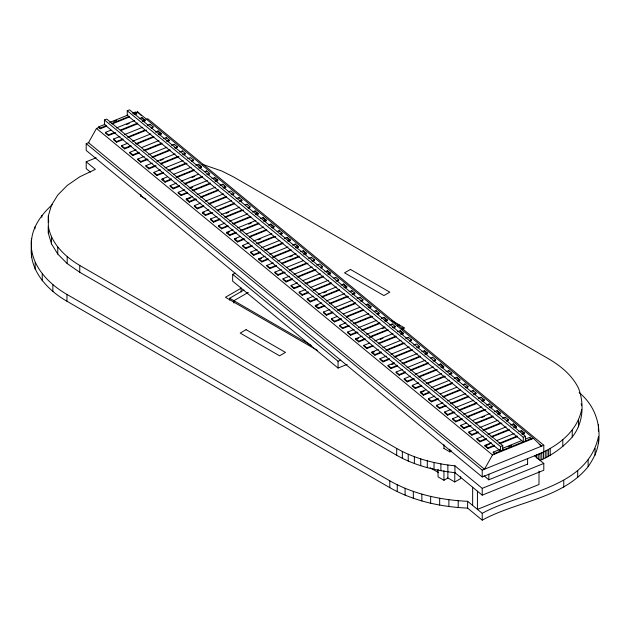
<?xml version="1.0" encoding="UTF-8"?>
<svg xmlns="http://www.w3.org/2000/svg" width="630" height="630" viewBox="0 0 630 630"><rect width="100%" height="100%" fill="white"/><g stroke="black" fill="none" stroke-linecap="round" stroke-linejoin="round"><path stroke-width="0.94" d="M581.655 409.453C576.97 432.841 555.668 447.639 534.626 455.876L543.8 463.436L543.8 470.256L482.226 495.148L454.939 472.658C434.692 470.563 414.485 465.389 396.695 455.262L79.75 272.27L67.189 263.592L57.763 254.032L51.487 243.849L48.345 233.289L48.345 215.783L51.487 205.223L57.763 195.04L67.189 185.48L79.75 176.802L95.374 169.368L86.2 161.8L96.162 157.776M403.586 329.277L403.586 327.395L401.893 328.372M31.5 238.731C28.531 263.104 47.25 283.154 66.953 294.438L389.805 480.832C413.453 494.219 440.677 500.055 467.633 501.307L482.226 513.332C520.758 491.943 587.089 488.904 598.5 436.519C599.445 447.528 594.216 457.821 588.136 466.641C562.157 498.755 516.553 501.299 482.226 520.152L467.633 508.119C440.677 506.874 413.453 501.039 389.805 487.651L66.953 301.258C47.25 289.973 28.531 269.923 31.5 245.55C30.437 229.336 40.745 215.003 52.298 204.671M48.864 220.846L48.345 222.603L48.345 215.783M540.028 453.608L540.028 460.428C552.305 455.088 563.417 447.103 572.237 437.015C583.175 423.415 584.569 404.184 578.513 388.214C572.457 375.874 561.81 366.825 550.25 359.785L233.305 176.802L221.768 171.013L202.702 164.406M99.201 127.331L96.469 128.441L88.483 142.695L484.502 469.224L492.487 454.97L533.531 438.378L541.516 446.174L539.241 444.3M241.18 288.186L225.43 297.273L317.276 350.304M229.635 300.132L229.627 298.258L244.007 289.957M233.887 303.093L233.887 300.715L248.259 292.414M397.64 325.915L399.333 324.938M402.082 329.395L404.57 327.962L391.813 320.599M451.521 450.883L449.851 451.852L443.945 448.442M438.039 469.192L438.039 476.855L443.945 480.265L447.883 477.989L447.867 464.995C430.046 462.452 412.398 457.396 396.695 448.442L79.75 265.45C65.166 256.741 51.432 243.912 48.345 226.469L48.345 233.289M447.387 477.705L454.773 481.966L460.68 478.556L460.68 476.642M104.446 119.984L500.464 446.52L500.464 451.064L104.446 124.535L104.446 119.984L106.73 119.062L502.748 445.599L502.748 450.143M127.252 110.77L523.27 437.299L523.27 441.843L127.252 115.314L127.252 110.77L129.536 109.848L525.554 436.377L525.554 440.921M106.651 126.189L100.264 128.772L98.745 127.52L98.745 126.835L105.131 124.26M109.691 122.409L127.937 115.038M132.497 113.195L135.237 112.085L136.749 113.337L136.749 114.022L134.93 114.754M113.802 121.432L116.534 120.33M134.781 112.951L137.513 111.849L533.531 438.378M98.745 126.835L100.264 128.087L106.651 125.504M111.211 123.661L129.457 116.29M134.017 114.439L136.749 113.337M112.124 123.976L129.457 116.967M115.802 132.615L108.502 135.56L105.47 133.064L105.47 132.379L110.943 130.166M116.416 127.953L134.662 120.582M139.222 118.739L141.955 117.629L144.994 120.133L144.994 120.81L143.168 121.551M126.449 124.582L129.189 123.472M145.971 119.456L147.774 118.723L543.8 445.252L543.8 452.072L482.226 476.965L86.2 150.436L86.2 143.616L88.917 142.514M105.47 132.379L108.502 134.883L113.975 132.67M120.361 130.087L137.694 123.078M142.254 121.236L144.994 120.133M120.361 130.772L137.694 123.763M122.968 139.647L116.581 142.222L113.55 139.726L113.55 139.041L119.936 136.458M124.496 134.615L142.742 127.244M147.302 125.401L150.035 124.291L153.074 126.795L153.074 127.473L151.247 128.213M113.55 139.041L116.581 141.545L122.968 138.962M127.528 137.119L144.861 130.111M151.247 127.528L153.074 126.795M128.441 137.435L146.688 130.056M131.048 146.31L124.661 148.885L121.629 146.388L121.629 145.703L128.016 143.12M132.576 141.278L150.822 133.906M155.382 132.064L158.114 130.953L161.154 133.458L161.154 134.135L159.327 134.875M121.629 145.703L124.661 148.207L131.048 145.624M135.607 143.782L153.854 136.403M158.413 134.56L161.154 133.458M136.521 144.097L153.854 137.088M139.128 152.972L132.741 155.547L129.709 153.051L129.709 152.365L136.096 149.782M141.569 147.57L158.902 140.569M163.461 138.726L166.202 137.616L169.234 140.12L169.234 140.797L167.407 141.537M129.709 152.365L132.741 154.87L139.128 152.287M143.687 150.444L161.934 143.065M166.493 141.222L169.234 140.12M144.601 150.759L161.934 143.75M148.121 159.264L140.821 162.209L137.789 159.713L137.789 159.028L144.175 156.445M148.735 154.602L166.981 147.231M171.541 145.388L174.282 144.278L177.314 146.782L177.314 147.459L175.487 148.2M137.789 159.028L140.821 161.532L147.207 158.949M151.767 157.106L170.013 149.727M174.573 147.885L177.314 146.782M152.68 157.421L170.013 150.412M156.201 165.926L148.9 168.871L145.869 166.375L145.869 165.69L152.255 163.107M156.815 161.264L175.061 153.893M179.621 152.05L182.361 150.94L185.393 153.444L185.393 154.122L183.566 154.862M160.469 160.477L163.202 159.366M145.869 165.69L148.9 168.194L155.287 165.611M160.76 163.398L178.093 156.39M182.653 154.547L185.393 153.444M160.76 164.084L179.007 156.705M163.367 172.959L156.98 175.534L153.948 173.037L153.948 172.352L160.335 169.769M164.895 167.927L183.141 160.555M187.701 158.713L190.441 157.602L193.473 160.107L193.473 160.784L191.646 161.524M153.948 172.352L156.98 174.856L163.367 172.273M167.927 170.431L186.173 163.052M191.646 160.839L193.473 160.107M168.84 170.746L187.086 163.367M171.447 179.621L165.06 182.196L162.028 179.7L162.028 179.014L167.501 176.802M173.888 174.219L191.221 167.218M195.78 165.375L198.521 164.265L201.553 166.769L201.553 167.446L199.726 168.186M162.028 179.7L163.855 178.959M162.028 179.014L165.06 181.519L171.447 178.936M176.014 177.093L194.253 169.714M198.812 167.871L201.553 166.769M176.92 177.408L194.253 170.399M179.526 186.283L173.14 188.866L170.108 186.362L170.108 185.677L176.494 183.094M181.054 181.251L198.387 174.25M204.774 171.667L206.601 170.927L209.632 173.431L209.632 174.108L207.805 174.849M192 177.51L194.741 176.4M170.108 185.677L173.14 188.181L179.526 185.598M184.094 183.755L202.332 176.376M206.892 174.534L209.632 173.431M184.999 184.07L202.332 177.061M187.606 192.945L181.227 195.528L178.188 193.024L178.188 192.339L184.574 189.756M189.134 187.913L207.38 180.542M211.94 178.699L214.68 177.589L217.712 180.093L217.712 180.771L215.885 181.511M190.047 188.228L192.788 187.126M178.188 192.339L181.227 194.843L187.606 192.26M192.174 190.417L210.412 183.039M214.98 181.196L217.712 180.093M193.079 190.732L210.412 183.724M196.599 199.237L189.307 202.191L186.267 199.686L186.267 199.001L192.654 196.418M197.214 194.576L215.46 187.204M220.02 185.362L222.76 184.251L225.792 186.756L225.792 187.433L223.965 188.173M186.267 199.686L190.827 197.844M186.267 199.001L189.307 201.505L195.686 198.922M200.253 197.08L218.492 189.701M223.059 187.858L225.792 186.756M201.159 197.395L218.492 190.386M203.766 206.27L197.387 208.853L194.347 206.349L194.347 205.664L200.734 203.081M205.293 201.238L223.54 193.867M228.099 192.024L230.84 190.914L233.872 193.418L233.872 194.095L232.045 194.835M194.347 205.664L197.387 208.168L203.766 205.585M208.333 203.742L226.572 196.363M231.139 194.52L233.872 193.418M209.239 204.057L226.572 197.048M212.759 212.562L205.467 215.515L202.427 213.011L202.427 212.326L208.814 209.743M214.287 207.53L231.619 200.529M236.179 198.686L238.92 197.576L241.952 200.08L241.952 200.757L240.125 201.498M202.427 213.011L204.254 212.271M202.427 212.326L205.467 214.83L210.94 212.617M217.326 210.034L234.651 203.025M239.219 201.183L241.952 200.08M217.326 210.719L234.651 203.71M219.933 219.594L213.546 222.177L210.507 219.673L210.507 218.988L216.893 216.405M221.453 214.562L239.699 207.191M245.172 204.978L246.999 204.238L250.031 206.742L250.031 207.42L248.204 208.16M226.02 213.405L228.753 212.294M210.507 218.988L213.546 221.492L219.933 218.909M224.493 217.066L241.825 210.058M248.204 207.475L250.031 206.742M225.406 217.382L243.645 210.003M228.013 226.257L221.626 228.84L218.586 226.335L218.586 225.65L224.973 223.067M229.541 221.225L247.779 213.853M252.339 212.011L255.079 210.9L258.111 213.405L258.111 214.082L256.292 214.822M218.586 225.65L221.626 228.155L228.013 225.571M232.572 223.729L250.819 216.35M255.378 214.507L258.111 213.405M233.486 224.044L250.819 217.035M236.093 232.919L229.706 235.502L226.674 232.998L226.674 232.312L233.053 229.73M237.62 227.887L255.859 220.516M260.418 218.673L263.159 217.563L266.191 220.067L266.191 220.744L264.372 221.484M226.674 232.998L229.407 231.887M248.566 224.146L251.299 223.044M226.674 232.312L229.706 234.817L236.093 232.234M240.652 230.391L258.899 223.012M263.458 221.169L266.191 220.067M240.652 231.076L258.899 223.697M244.857 239.03L237.557 241.975L234.525 239.471L234.525 238.794L239.998 236.581M246.385 233.998L263.718 226.989M268.278 225.146L271.018 224.044L274.05 226.54L274.05 227.225L272.223 227.966M234.525 239.471L236.352 238.739M234.525 238.794L237.557 241.298L243.944 238.715M249.417 236.502L266.75 229.493M271.309 227.65L274.05 226.54M249.417 237.179L266.75 230.178M252.024 246.054L245.637 248.637L242.605 246.133L242.605 245.456L248.992 242.873M253.551 241.03L271.798 233.651M277.271 231.438L279.098 230.706L282.13 233.202L282.13 233.887L280.303 234.628M258.111 239.865L260.851 238.762M242.605 245.456L245.637 247.96L252.024 245.377M256.591 243.534L273.916 236.526M280.303 233.943L282.13 233.202M257.497 243.841L275.743 236.47M260.103 252.717L253.725 255.3L250.685 252.795L250.685 252.118L257.072 249.535M261.631 247.692L279.877 240.314M284.437 238.471L287.178 237.368L290.209 239.865L290.209 240.55L288.382 241.29M250.685 252.118L253.725 254.622L260.103 252.039M264.671 250.197L282.909 242.818M287.469 240.975L290.209 239.865M265.577 250.504L282.909 243.503M268.183 259.379L261.804 261.962L258.765 259.458L258.765 258.78L265.151 256.197M269.711 254.355L287.957 246.976M292.517 245.133L295.257 244.03L298.289 246.527L298.289 247.212L296.462 247.952M258.765 259.458L261.505 258.355M258.765 258.78L261.804 261.285L268.183 258.702M272.751 256.859L290.989 249.48M295.557 247.637L298.289 246.527M272.751 257.536L290.989 250.165M347.169 364.368L338.05 368.054L232.659 281.153L232.659 274.334L235.392 273.231M276.263 266.041L269.884 268.624L266.844 266.12L266.844 265.443L273.231 262.86M277.791 261.017L296.037 253.638M300.597 251.795L303.337 250.693L306.369 253.189L306.369 253.874L304.542 254.614M289.65 256.906L292.391 255.796M266.844 265.443L269.884 267.947L276.263 265.364M281.736 263.151L299.069 256.142M303.636 254.299L306.369 253.189M281.736 263.828L299.069 256.827M285.256 272.341L277.964 275.286L274.924 272.782L274.924 272.105L281.311 269.522M286.784 267.309L303.203 260.67M308.676 258.457L311.417 257.355L314.449 259.851L314.449 260.536L312.622 261.277M274.924 272.105L277.964 274.609L284.343 272.026M289.816 269.813L306.243 263.175M311.716 260.962L314.449 259.851M289.816 270.49L308.062 263.12M292.43 279.366L286.044 281.949L283.004 279.444L283.004 278.767L289.391 276.184M293.95 274.341L312.197 266.962M316.756 265.12L319.497 264.017L322.529 266.514L322.529 267.199L320.702 267.939M283.004 278.767L286.044 281.271L292.43 278.688M296.99 276.846L315.228 269.467M320.702 267.254L322.529 266.514M297.903 277.153L316.142 269.782M300.51 286.028L294.123 288.611L291.084 286.114L291.084 285.429L297.47 282.846M302.943 280.634L320.276 273.625M324.836 271.782L327.576 270.68L330.608 273.176L330.608 273.861L328.789 274.601M291.084 285.429L294.123 287.934L300.51 285.351M305.07 283.508L323.308 276.129M327.876 274.286L330.608 273.176M305.983 283.815L323.308 276.814M308.59 292.69L302.203 295.273L299.163 292.777L299.163 292.092L305.55 289.509M310.118 287.666L328.356 280.287M333.829 278.074L335.656 277.342L338.688 279.838L338.688 280.523L336.869 281.264M299.163 292.092L302.203 294.596L308.59 292.013M313.149 290.17L331.396 282.791M335.955 280.948L338.688 279.838M314.063 290.477L331.396 283.476M317.575 298.99L310.283 301.935L307.251 299.439L307.251 298.754L313.63 296.171M318.197 294.328L336.436 286.949M340.995 285.106L343.736 284.004L346.768 286.5L346.768 287.185L344.949 287.926M323.67 292.8L326.403 291.69M307.251 298.754L310.283 301.258L316.669 298.675M321.229 296.832L339.475 289.454M344.035 287.611L346.768 286.5M322.143 297.139L339.475 290.139M324.749 306.015L318.363 308.598L315.331 306.101L315.331 305.416L321.709 302.833M326.277 300.99L344.516 293.611M349.083 291.769L351.816 290.666L354.848 293.163L354.848 293.848L353.028 294.588M315.331 306.101L318.063 304.991M315.331 305.416L318.363 307.92L324.749 305.337M329.309 303.495L347.555 296.116M352.115 294.273L354.848 293.163M330.222 303.802L348.461 296.431M332.829 312.677L326.442 315.26L323.411 312.764L323.411 312.078L329.789 309.495M334.357 307.653L352.595 300.274M357.163 298.431L359.895 297.329L362.927 299.825L362.927 300.51L361.108 301.25M323.411 312.078L326.442 314.583L332.829 312M337.389 310.157L355.635 302.778M360.195 300.935L362.927 299.825M338.302 310.464L355.635 303.463M341.822 318.977L334.522 321.922L331.49 319.426L331.49 318.741L336.963 316.528M343.342 313.945L359.769 307.306M366.148 304.723L367.975 303.991L371.007 306.487L371.007 307.172L369.188 307.912M331.49 318.741L334.522 321.245L340.909 318.662M346.382 316.449L362.801 309.81M368.274 307.598L371.007 306.487M346.382 317.126L363.715 310.125M348.988 326.001L342.602 328.584L339.57 326.088L339.57 325.403L345.957 322.82M350.516 320.977L368.755 313.598M374.228 311.385L376.055 310.653L379.087 313.149L379.087 313.834L377.268 314.575M339.57 325.403L342.602 327.907L348.988 325.324M353.548 323.481L371.794 316.102M377.268 313.89L379.087 313.149M354.462 323.788L372.708 316.418M357.982 332.301L350.682 335.247L347.65 332.75L347.65 332.065L354.036 329.482M358.596 327.639L376.834 320.26M381.402 318.418L384.135 317.315L387.166 319.812L387.166 320.497L385.347 321.237M347.65 332.065L350.682 334.569L357.068 331.986M361.628 330.144L379.874 322.765M384.434 320.922L387.166 319.812M362.541 330.451L379.874 323.45M365.148 339.326L358.761 341.909L355.73 339.412L355.73 338.727L362.116 336.144M366.676 334.302L384.922 326.923M389.482 325.08L392.214 323.977L395.246 326.474L395.246 327.159L393.427 327.899M355.73 339.412L358.462 338.302M382.182 328.718L384.922 327.608M355.73 338.727L358.761 341.232L365.148 338.649M369.708 336.806L387.954 329.427M392.514 327.584L395.246 326.474M369.708 337.483L387.954 330.112M373.228 345.988L366.841 348.571L363.809 346.075L363.809 345.39L369.282 343.177M374.755 340.964L393.002 333.585M397.561 331.742L400.294 330.64L403.334 333.136L403.334 333.821L401.507 334.561M380.229 339.436L382.961 338.326M363.809 345.39L366.841 347.894L372.314 345.681M378.701 343.098L396.034 336.089M400.593 334.246L403.334 333.136M378.701 343.775L396.034 336.774M232.659 274.334L338.05 361.234L340.783 360.132M381.308 352.65L374.921 355.233L371.889 352.737L371.889 352.052L378.276 349.469M382.835 347.626L401.082 340.247M405.641 338.404L408.374 337.302L411.414 339.798L411.414 340.483L409.587 341.224M371.889 352.737L374.622 351.627M371.889 352.052L374.921 354.556L381.308 351.973M385.867 350.13L403.2 343.122M409.587 340.539L411.414 339.798M386.781 350.438L405.027 343.066M389.387 359.313L383.001 361.896L379.969 359.399L379.969 358.714L386.355 356.131M390.915 354.288L409.161 346.909M413.721 345.067L416.454 343.964L419.493 346.461L419.493 347.146L417.666 347.886M379.969 358.714L383.001 361.218L389.387 358.635M393.947 356.793L412.193 349.414M416.753 347.571L419.493 346.461M394.86 357.1L412.193 350.099M397.467 365.975L391.08 368.558L388.048 366.061L388.048 365.376L394.435 362.793M399.908 360.58L417.241 353.572M421.801 351.729L424.533 350.627L427.573 353.131L427.573 353.808L425.746 354.548M391.695 364.581L394.435 363.478M388.048 365.376L391.08 367.881L397.467 365.298M402.027 363.455L420.273 356.076M424.833 354.233L427.573 353.131M402.94 363.762L420.273 356.761M405.547 372.637L399.16 375.22L396.128 372.724L396.128 372.039L402.515 369.456M407.074 367.613L425.321 360.234M430.794 358.021L432.613 357.289L435.653 359.793L435.653 360.47L433.826 361.21M396.128 372.039L399.16 374.543L405.547 371.96M410.106 370.117L428.353 362.738M432.912 360.895L435.653 359.793M411.02 370.424L428.353 363.423M414.54 378.937L407.24 381.882L404.208 379.386L404.208 378.701L410.595 376.118M415.154 374.275L433.401 366.896M437.96 365.053L440.693 363.951L443.733 366.455L443.733 367.132L441.906 367.873M404.208 378.701L407.24 381.205L413.627 378.622M418.186 376.779L436.433 369.4M440.992 367.558L443.733 366.455M419.1 377.086L437.346 369.716M421.706 385.962L415.32 388.545L412.288 386.048L412.288 385.363L418.674 382.78M423.234 380.937L441.48 373.558M446.04 371.716L448.773 370.613L451.812 373.118L451.812 373.795L449.985 374.535M412.288 385.363L415.32 387.867L421.706 385.284M426.266 383.442L444.512 376.063M449.072 374.22L451.812 373.118M427.179 383.749L445.426 376.378M429.786 392.624L423.399 395.207L420.367 392.71L420.367 392.025L425.841 389.812M431.314 387.6L449.56 380.221M454.12 378.378L456.86 377.275L459.892 379.78L459.892 380.457L458.065 381.197M421.281 392.34L424.014 391.23M420.367 392.025L423.399 394.53L429.786 391.947M434.346 390.104L452.592 382.725M457.152 380.882L459.892 379.78M435.259 390.411L452.592 383.41M438.779 398.924L431.479 401.869L428.447 399.373L428.447 398.688L434.834 396.105M440.307 393.892L456.726 387.253M463.113 384.678L464.94 383.938L467.972 386.442L467.972 387.119L466.145 387.859M428.447 398.688L431.479 401.192L437.866 398.609M442.425 396.766L459.758 389.757M465.231 387.544L467.972 386.442M443.339 397.073L460.672 390.072M445.945 405.948L439.559 408.531L436.527 406.035L436.527 405.35L442.914 402.767M447.473 400.924L465.72 393.545M470.279 391.702L473.02 390.6L476.052 393.104L476.052 393.781L474.225 394.522M436.527 405.35L439.559 407.854L445.945 405.271M450.505 403.428L468.752 396.05M473.311 394.207L476.052 393.104M451.419 403.735L468.752 396.735M454.939 412.248L447.639 415.194L444.607 412.697L444.607 412.012L450.993 409.429M455.553 407.586L473.799 400.207M478.359 398.365L481.099 397.262L484.131 399.766L484.131 400.444L482.304 401.184M444.607 412.012L447.639 414.516L454.025 411.933M458.585 410.091L476.831 402.712M481.391 400.869L484.131 399.766M459.498 410.406L476.831 403.397M462.105 419.273L455.718 421.856L452.687 419.359L452.687 418.674L459.073 416.091M463.633 414.249L481.879 406.878M486.439 405.027L489.179 403.924L492.211 406.429L492.211 407.106L490.384 407.846M452.687 418.674L455.718 421.179L462.105 418.596M466.673 416.753L484.911 409.374M489.471 407.531L492.211 406.429M467.578 417.068L485.824 409.689M471.098 425.573L463.806 428.518L460.766 426.022L460.766 425.337L466.239 423.124M472.626 420.541L489.959 413.54M494.519 411.689L497.259 410.587L500.291 413.091L500.291 413.768L498.464 414.509M481.745 417.54L484.486 416.43M460.766 425.337L463.806 427.841L469.279 425.628M475.658 423.045L492.991 416.036M497.55 414.194L500.291 413.091M475.658 423.73L492.991 416.721M478.264 432.597L471.886 435.18L468.846 432.684L468.846 431.999L475.233 429.416M479.792 427.573L498.039 420.202M502.598 418.351L505.339 417.249L508.371 419.753L508.371 420.43L506.544 421.171M468.846 431.999L471.886 434.503L478.264 431.92M482.832 430.077L500.157 423.069M506.544 420.486L508.371 419.753M483.738 430.392L501.984 423.013M486.344 439.26L479.966 441.843L476.926 439.346L476.926 438.661L483.312 436.078M487.872 434.235L506.118 426.864M510.678 425.014L513.418 423.911L516.45 426.416L516.45 427.093L514.623 427.833M476.926 438.661L479.966 441.165L486.344 438.582M490.912 436.74L509.15 429.361M513.718 427.518L516.45 426.416M491.817 437.055L509.15 430.046M494.424 445.922L488.045 448.505L485.005 446.009L485.005 445.323L491.392 442.74M496.865 440.527L514.198 433.527M518.758 431.676L521.498 430.573L524.53 433.078L524.53 433.755L522.703 434.495M485.005 446.009L489.573 444.158M485.005 445.323L488.045 447.828L494.424 445.245M498.991 443.402L517.23 436.023M521.798 434.18L524.53 433.078M499.905 443.717L517.23 436.708M500.464 446.52L502.748 445.599M523.27 437.299L525.554 436.377M493.251 452.12L494.763 453.372L494.763 454.049L493.251 452.797L493.251 452.12L499.637 449.536M502.37 448.426L521.53 440.685M525.176 439.212L529.736 437.37L531.255 438.614L531.255 439.299M508.756 446.528L511.489 445.426M494.763 453.372L531.255 438.614M86.2 143.616L482.226 470.145L543.8 445.252M527.601 464.097L488.833 479.769L484.045 475.823M447.867 464.995L454.939 465.838L482.226 488.329L543.8 463.436M140.781 196.119L145.837 199.041M229.627 298.258L311.236 345.374M430.164 467.759L438.37 472.492M144.994 120.81L141.955 118.314L141.955 117.629M161.154 134.135L158.114 131.638L158.114 130.953M200.797 166.824L198.521 164.95L198.521 164.265M215.436 178.896L217.712 180.771M224.272 186.189L225.792 187.433M255.835 212.208L258.111 214.082M263.915 218.87L266.191 220.744M272.53 225.973L271.018 224.721L271.018 224.044M287.934 238.675L290.209 240.55M296.769 245.96L298.289 247.212M304.093 252L306.369 253.874M329.852 273.239L327.576 271.357L327.576 270.68M346.768 287.185L343.736 284.681L343.736 284.004M369.495 305.92L367.975 304.668L367.975 303.991M384.891 318.623L387.166 320.497M403.334 333.821L400.294 331.317L400.294 330.64M425.297 351.934L426.809 353.186M443.733 367.132L440.693 364.628L440.693 363.951M459.128 379.835L456.86 377.953L456.86 377.275M482.612 399.192L484.131 400.444M500.291 413.768L497.259 411.264L497.259 410.587M516.45 427.093L513.418 424.588L513.418 423.911M522.254 431.881L523.774 433.133M96.469 128.441L492.487 454.97M90.436 172.108L86.2 168.619L86.2 161.8M137.513 111.849L141.506 115.747M579.135 392.561C594.484 405.122 601.075 423.793 598.5 443.339M581.136 403.83L581.655 405.594M233.887 300.715L233.887 302.589M598.421 424.533L598.421 431.353M595.074 448.379L595.074 455.199M588.136 459.821L588.136 466.641M578.513 420.013L578.513 426.833M577.702 470.578L577.702 477.398M572.237 430.195L572.237 437.015M563.763 480.375L563.763 487.195M562.81 439.756L562.81 446.576M550.25 448.442L550.25 455.262M548.612 449.363L548.612 456.183M546.942 450.261L546.942 457.081M545.249 451.135L545.249 457.955M543.533 451.986L543.533 458.805M541.792 452.812L541.792 459.624M539.004 471.09L539.004 484.494L477.43 509.387L477.43 491.203M538.248 454.387L538.248 459.254M536.445 455.144L536.445 458.065M529.736 437.37L529.736 438.047M527.601 458.475L527.601 464.216M521.498 430.573L521.498 431.251M505.339 417.249L505.339 417.926M489.179 403.924L489.179 404.602M488.833 474.146L488.833 479.895M488.045 447.828L488.045 448.505M482.226 470.145L482.226 476.965M482.226 488.329L482.226 495.148M482.226 513.332L482.226 520.152M481.099 397.262L481.099 397.94M479.966 441.165L479.966 441.843M473.02 390.6L473.02 391.277M472.642 487.25L472.642 505.433M471.886 434.503L471.886 435.18M467.633 501.307L467.633 508.119M464.94 383.938L464.94 384.615M463.806 427.841L463.806 428.518M458.207 500.708L458.207 507.52M455.718 421.179L455.718 421.856M454.939 465.838L454.939 472.658M454.773 472.398L454.773 481.966M449.851 449.095L449.851 451.97M448.875 499.692L448.875 506.512M448.773 370.613L448.773 371.291M447.639 414.516L447.639 415.194M443.945 444.733L443.945 448.56M443.945 470.689L443.945 480.265M440.89 463.877L440.89 470.697M439.669 498.259L439.669 505.079M439.559 407.854L439.559 408.531M434.023 462.491L434.023 469.311M432.613 357.289L432.613 357.966M431.479 401.192L431.479 401.869M430.644 496.401L430.644 503.22M427.298 460.837L427.298 467.657M424.533 350.627L424.533 351.304M423.399 394.53L423.399 395.207M421.848 494.133L421.848 500.952M420.738 458.908L420.738 465.727M415.32 387.867L415.32 388.545M414.375 456.703L414.375 463.522M413.319 491.439L413.319 498.259M408.374 337.302L408.374 337.979M408.232 454.222L408.232 461.042M407.24 381.205L407.24 381.882M405.106 488.329L405.106 495.148M402.334 451.474L402.334 458.286M399.16 374.543L399.16 375.22M397.254 484.793L397.254 491.613M396.695 448.442L396.695 455.262M392.214 323.977L392.214 324.655M391.08 367.881L391.08 368.558M389.805 480.832L389.805 487.651M384.135 317.315L384.135 317.993M383.001 361.218L383.001 361.896M376.055 310.653L376.055 311.33M374.921 354.556L374.921 355.233M366.841 347.894L366.841 348.571M359.895 297.329L359.895 298.006M358.761 341.232L358.761 341.909M351.816 290.666L351.816 291.343M350.682 334.569L350.682 335.247M342.602 327.907L342.602 328.584M338.05 361.234L338.05 368.054M335.656 277.342L335.656 278.019M334.522 321.245L334.522 321.922M326.442 314.583L326.442 315.26M318.363 307.92L318.363 308.598M311.417 257.355L311.417 258.032M310.283 301.258L310.283 301.935M303.337 250.693L303.337 251.37M302.203 294.596L302.203 295.273M295.257 244.03L295.257 244.708M294.123 287.934L294.123 288.611M287.178 237.368L287.178 238.045M286.044 281.271L286.044 281.949M279.098 230.706L279.098 231.383M277.964 274.609L277.964 275.286M269.884 267.947L269.884 268.624M263.159 217.563L263.159 218.248M261.804 261.285L261.804 261.962M255.079 210.9L255.079 211.585M253.725 254.622L253.725 255.3M246.999 204.238L246.999 204.923M245.637 247.96L245.637 248.637M241.132 288.146L241.18 292.076M238.92 197.576L238.92 198.261M237.557 241.298L237.557 241.975M229.706 234.817L229.706 235.502M222.76 184.251L222.76 184.936M221.626 228.155L221.626 228.84M214.68 177.589L214.68 178.274M213.546 221.492L213.546 222.177M206.601 170.927L206.601 171.612M205.467 214.83L205.467 215.515M197.387 208.168L197.387 208.853M189.307 201.505L189.307 202.191M182.361 150.94L182.361 151.625M181.227 194.843L181.227 195.528M174.282 144.278L174.282 144.963M173.14 188.181L173.14 188.866M166.202 137.616L166.202 138.301M165.06 181.519L165.06 182.196M156.98 174.856L156.98 175.534M150.035 124.291L150.035 124.976M148.9 168.194L148.9 168.871M140.821 161.532L140.821 162.209M140.781 194.323L140.781 196.245M135.237 112.085L135.237 112.77M132.741 154.87L132.741 155.547M124.661 148.207L124.661 148.885M116.581 141.545L116.581 142.222M108.502 134.883L108.502 135.56M100.264 128.087L100.264 128.772M79.75 265.45L79.75 272.27M67.189 256.772L67.189 263.592M66.953 294.438L66.953 301.258M57.763 247.212L57.763 254.032M52.849 284.697L52.849 291.517M51.487 237.03L51.487 243.849M42.249 273.979L42.249 280.799M41.863 215.428L41.863 217.374M35.162 262.56L35.162 269.38M34.926 226.871L34.926 228.824M31.579 250.716L31.579 257.536M246.102 329.671L240.195 333.081L279.562 355.808L285.469 352.398L246.102 329.671M350.438 269.427L344.531 272.837L383.898 295.572L389.805 292.162L350.438 269.427"/></g></svg>
